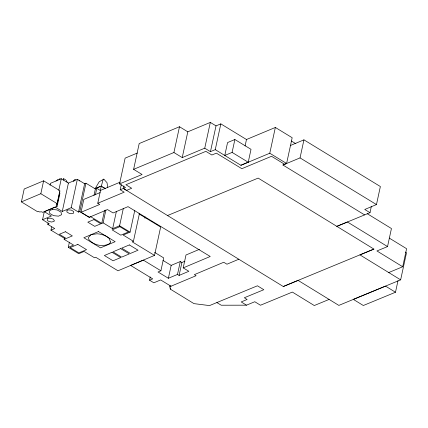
<?xml version="1.0" encoding="UTF-8"?>
<svg xmlns="http://www.w3.org/2000/svg" width="428" height="428" viewBox="0 0 428 428"><rect width="100%" height="100%" fill="white"/><g stroke="black" fill="none" stroke-linecap="round" stroke-linejoin="round"><path stroke-width="0.64" d="M63.569 180.135L63.579 178.781M57.133 206.259L42.666 212.358L41.751 211.817L39.478 211.962L38.536 211.4L37.637 211.764L21.4 201.898L24.187 189.01L43.619 180.819L59.893 190.717L57.106 203.605L56.132 204.028L57.068 204.605L56.255 205.724L57.133 206.259L59.92 193.37M21.4 201.898L40.831 193.707L43.619 180.819M48.059 223.068L47.781 224.358L49.22 223.769L42.554 219.73L44.368 211.352M50.033 185.26L50.456 183.328L61.295 178.76L68.405 183.077L77.35 179.321L84.637 183.746L85.942 183.221L95.369 188.946L96.787 188.341L100.666 190.695M58.786 190.358L61.295 178.76M64.425 238.059L64.147 239.348L65.334 238.878L50.953 230.152L51.649 226.931M57.068 204.605L59.856 191.717M42.554 219.73L51.43 215.996L44.325 211.683L55.164 207.115L62.274 211.432L68.405 183.077M62.274 211.432L71.219 207.676L77.35 179.321M138.865 213.802L160.65 227.038L154.519 255.393L117.994 270.785L95.733 257.26L94.518 257.784L84.07 251.439L78.768 253.697L68.277 247.331L69.389 242.173M71.219 207.676L78.511 212.101L84.637 183.746M78.511 212.101L79.811 211.576L85.942 183.221M199.507 249.294L185.993 254.997L183.205 267.885L210.234 256.479L128.015 206.649L113.088 212.957L107.503 209.576L89.238 217.301L80.988 212.304L83.776 199.416L100.082 192.584M93.978 195.387L95.369 188.946M95.391 194.788L96.787 188.341M100.195 190.594L102.902 180.215L103.833 179.139L107.043 182.729L107.722 187.715M80.988 212.304L99.713 204.461L97.755 203.263L100.543 190.374L120.231 182.13M79.811 211.576L89.238 217.301L90.656 216.696L101.736 223.421L104.523 210.533M101.736 223.421L103.105 222.854L105.893 209.966M121.306 184.591L120.193 189.743L125.49 187.555L119.546 183.912L125.12 158.135L137.302 153.042M103.105 222.854L112.66 228.67L116.421 211.266M167.535 215.525L258.159 178.101L373.911 249.091L283.283 286.514L123.371 188.454L123.927 185.875M112.66 228.67L119.589 225.765L123.35 208.361M119.546 183.912L142.085 174.496L133.611 169.344L139.186 143.562L179.493 126.742L187.801 131.819L210.319 122.408L216.022 125.875L220.832 123.874L246.475 139.512L275.348 127.458L292.169 137.72L286.6 163.496L282.935 165.021L364.597 214.899L370.001 212.673L371.392 206.226M139.426 213.572L133.434 241.285L123.146 235.036L130.08 232.131L134.815 210.223M144.958 218.237L145.236 216.932M133.611 169.344L173.923 152.518L179.493 126.742M170.975 286.225L160.671 279.944L153.85 282.796L149.549 280.196L150.249 276.975M173.923 152.518L182.232 157.595L187.801 131.819M183.205 267.885L188.85 271.288L179.107 275.407L177.497 274.439L168.381 278.264L158.034 271.999L160.901 270.78L163.689 257.891L154.626 252.392M168.381 278.264L171.168 265.376L180.284 261.551L181.895 262.519L184.939 261.23M329.116 299.413L314.286 305.539L292.361 292.078L260.475 305.234L254.794 301.735L246.48 305.175L241.226 301.938L247.122 299.477L244.329 297.754L263.814 289.713L257.442 285.792L209.511 305.592L193.975 303.629L170.317 289.135L169.809 286.712L170.087 285.423M170.317 289.135L170.601 287.846M177.497 274.439L180.284 261.551M182.232 157.595L204.745 148.184L210.319 122.408M179.107 275.407L181.895 262.519M204.745 148.184L210.448 151.651L216.022 125.875M210.448 151.651L215.263 149.65L220.832 123.874M234.886 139.517L227.557 142.567L224.775 155.455L232.099 152.405L234.886 139.517L251.017 149.335L248.229 162.223L240.9 165.288L215.263 149.65M245.084 145.959L246.475 139.512M240.9 165.288L269.774 153.235L275.348 127.458M282.935 165.021L300.039 157.9L303.944 139.854L380.369 186.538L376.463 204.579L364.747 209.479L370.001 212.673M389.229 238.064L406.6 248.711L402.7 266.756L376.924 250.952L387.533 246.582L391.438 228.536L367.154 213.642M395.493 292.244L385.542 286.123L353.346 299.391L363.324 305.506L395.493 292.244L398.003 280.645M283.283 286.514L298.086 280.394L338.848 305.394L400.64 279.853L406.493 252.788L405.359 252.092M74.338 180.937L75.371 179.343M73.29 181.402L74.622 179.674M95.134 188.62L99.205 181.766L103.833 179.139M58.92 179.648L60.118 178.417M56.009 181.033L57.957 179.45M101.094 186.116L105.406 188.668M68.277 247.331L73.579 245.073L64.147 239.348M133.434 241.285L132.177 241.815L154.519 255.393M95.053 188.652L101.174 186.084M238.792 259.234L226.958 264.21L223.737 262.252L194.371 274.642L196.099 275.702L169.809 286.712M96.263 188.143L99.965 186.592M97.755 203.263L124.206 192.183L120.193 189.743M50.953 230.152L54.73 228.573L47.781 224.358M149.549 280.196L152.705 278.869L130.647 265.451L143.343 260.128L160.901 270.78M290.5 145.45L303.944 139.854M388.726 272.556L402.7 266.756M364.597 214.899L336.831 226.364L347.445 221.993L387.533 246.582M373.911 249.091L359.921 254.879L400.64 279.853M246.48 305.175L221.223 305.223L216.862 302.559M63.478 178.594L65.725 179.883M162.998 260.427L171.168 265.376M232.099 152.405L248.229 162.223M123.371 188.454L126.57 190.401L131.69 188.261L125.902 184.741L205.884 151.346L211.892 155.011L216.37 153.149L241.847 168.696L271.523 156.29L284.652 164.304M102.549 186.924L104.619 188.181M119.589 225.765L130.08 232.131M40.831 193.707L57.106 203.605M291.34 140.978L295.876 143.749M300.039 157.9L376.463 204.579M269.774 153.235L286.6 163.496M79.025 180.167L79.64 180.969M66.276 180.327L67.201 182.216M47.38 218.655L47.273 220.276L48.23 221.116L51.339 222.041L53.944 221.485L54.41 220.741L53.115 219.029L49.985 218.098L47.38 218.655M66.993 210.346L66.886 211.967L69.309 213.433L70.973 213.743L73.579 213.187L73.707 211.56L71.262 210.084L68.052 209.875L66.993 210.346M110.558 242.002L109.686 243.575C102.955 247.416 93.368 245.319 88.66 239.215L88.441 237.422L91.137 234.63L97.033 233.779A11.24 5.537 12.2 0 1 109.038 238.343L110.558 242.002M52.291 209.431L49.231 210.892L49.755 213.454L53.612 215.653L58.508 216.167L61.568 214.706L61.001 212.133L57.181 209.945L52.291 209.431M112.029 252.274L104.368 255.505L113.046 260.78L120.728 257.565L112.029 252.274M93.925 219.591L87.81 222.164L94.738 226.348L100.81 223.791L93.925 219.591M65.452 231.709L59.358 234.276L66.244 238.471L72.337 235.908L65.452 231.709M98.488 231.553L83.851 237.727L100.51 247.855L115.169 241.692L98.488 231.553M120.626 248.604L112.96 251.841L121.659 257.132L129.32 253.895L120.626 248.604M129.347 244.923L121.686 248.154L130.38 253.446L138.046 250.214L129.347 244.923M119.819 226.663L112.136 229.884L120.83 235.17L128.512 231.955L119.819 226.663M77.837 244.377L70.155 247.598L78.848 252.889L86.536 249.668L77.837 244.377"/></g></svg>
